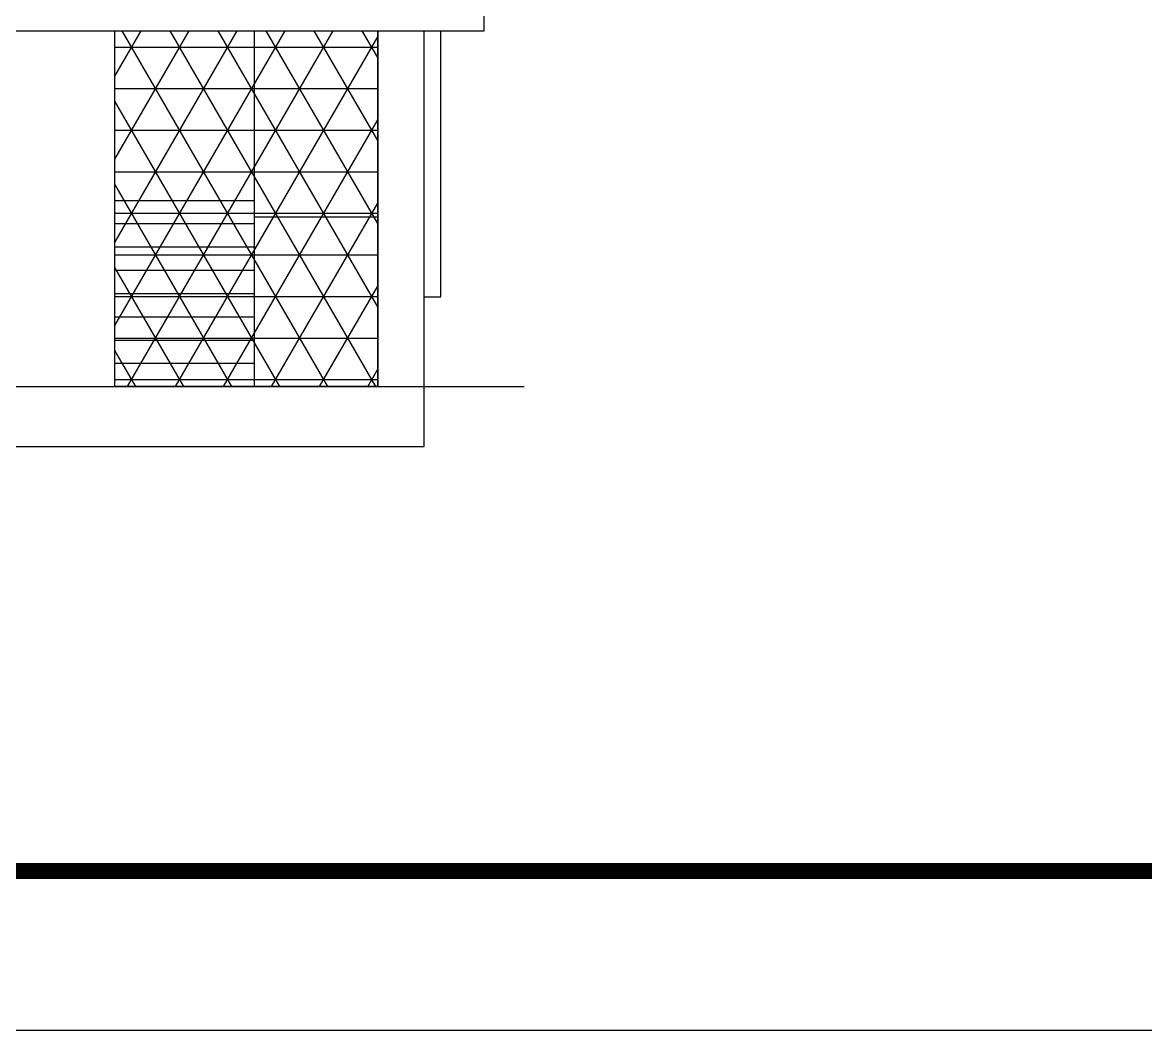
# Model space of a CAD drawing. Header units: inches. Extents: x -10117506 to -5032697, y -6529230 to -3254494.
# Drawn here: x -5047645.1 to -5047307.5, y -3262044.9 to -3261741.7 of the extents above; entities that cross this region are included whole.
import ezdxf

# ---------------------------------------------------------------- set-up
doc = ezdxf.new("R2010")
doc.units = ezdxf.units.IN
doc.header["$LTSCALE"] = 2
doc.header["$MEASUREMENT"] = 0
doc.layers.get('0').update_dxf_attribs({"linetype": 'CONTINUOUS'})
doc.layers.add('A-Hatch', color=7, linetype='CONTINUOUS')

msp = doc.modelspace()

# ---------------------------------------------------------------- hatches: boundary and pattern name
at = {"layer": 'A-Hatch', "transparency": 33554661}
h = msp.add_hatch(dxfattribs=at)
h.set_pattern_fill('NET3', color=256, scale=100)
h.set_pattern_definition([(0, (31410.149, -2449.113), (0, 12.5), []), (60, (31410.149, -2449.113), (-10.825317547, 6.25), []), (120, (31410.149, -2449.113), (-10.825317547, -6.25), [])])
h.paths.add_polyline_path([(-5047617.37, -3261744.21), (-5047538.37, -3261744.21), (-5047538.37, -3261851.21), (-5047617.37, -3261851.21)])

# ---------------------------------------------------------------- linework, layer by layer
at = {"ltscale": 0.5}
for p, q in [((-5047506.37, -3261744.21), (-5047506.37, -3261739.21)), ((-5047927.13, -3261744.21), (-5047519.37, -3261744.21)), ((-5047617.37, -3261851.21), (-5047617.37, -3261744.21)), ((-5047575.37, -3261851.21), (-5047575.37, -3261744.21)), ((-5047538.37, -3261851.21), (-5047538.37, -3261744.21)), ((-5047524.37, -3261851.21), (-5047524.37, -3261744.21)), ((-5047519.37, -3261744.21), (-5047506.37, -3261744.21)), ((-5047519.37, -3261824.21), (-5047519.37, -3261744.21)), ((-5047617.37, -3261795.21), (-5047575.37, -3261795.21)), ((-5047617.37, -3261802.21), (-5047575.37, -3261802.21)), ((-5047575.37, -3261800.21), (-5047538.37, -3261800.21)), ((-5047617.37, -3261809.21), (-5047575.37, -3261809.21)), ((-5047617.37, -3261816.21), (-5047575.37, -3261816.21)), ((-5047617.37, -3261823.21), (-5047575.37, -3261823.21)), ((-5047524.37, -3261824.21), (-5047519.37, -3261824.21)), ((-5047617.37, -3261830.21), (-5047575.37, -3261830.21)), ((-5047617.37, -3261837.21), (-5047575.37, -3261837.21)), ((-5047617.37, -3261844.21), (-5047575.37, -3261844.21)), ((-5047949.05, -3261851.21), (-5047524.37, -3261851.21)), ((-5047617.37, -3261851.21), (-5047575.37, -3261851.21)), ((-5047524.37, -3261851.21), (-5047494.37, -3261851.21)), ((-5047524.37, -3261869.21), (-5047524.37, -3261851.21)), ((-5047949.05, -3261869.21), (-5047524.37, -3261869.21))]:
    msp.add_line(p, q, dxfattribs=at)
msp.add_lwpolyline([(-5048729.12, -3262044.85), (-5048729.12, -3259799.81), (-5045554.32, -3259799.81), (-5045554.32, -3262044.85)], close=True)
at = {"const_width": 4.8}
msp.add_lwpolyline([(-5045602.32, -3261996.85), (-5045602.32, -3259847.81), (-5048585.12, -3259847.81), (-5048585.12, -3261996.85)], close=True, dxfattribs=at)
at = {"ltscale": 0.5}
msp.add_lwpolyline([(-5047617.37, -3261744.21), (-5047538.37, -3261744.21), (-5047538.37, -3261851.21), (-5047617.37, -3261851.21)], close=True, dxfattribs=at)

doc.saveas('drawing.dxf')
